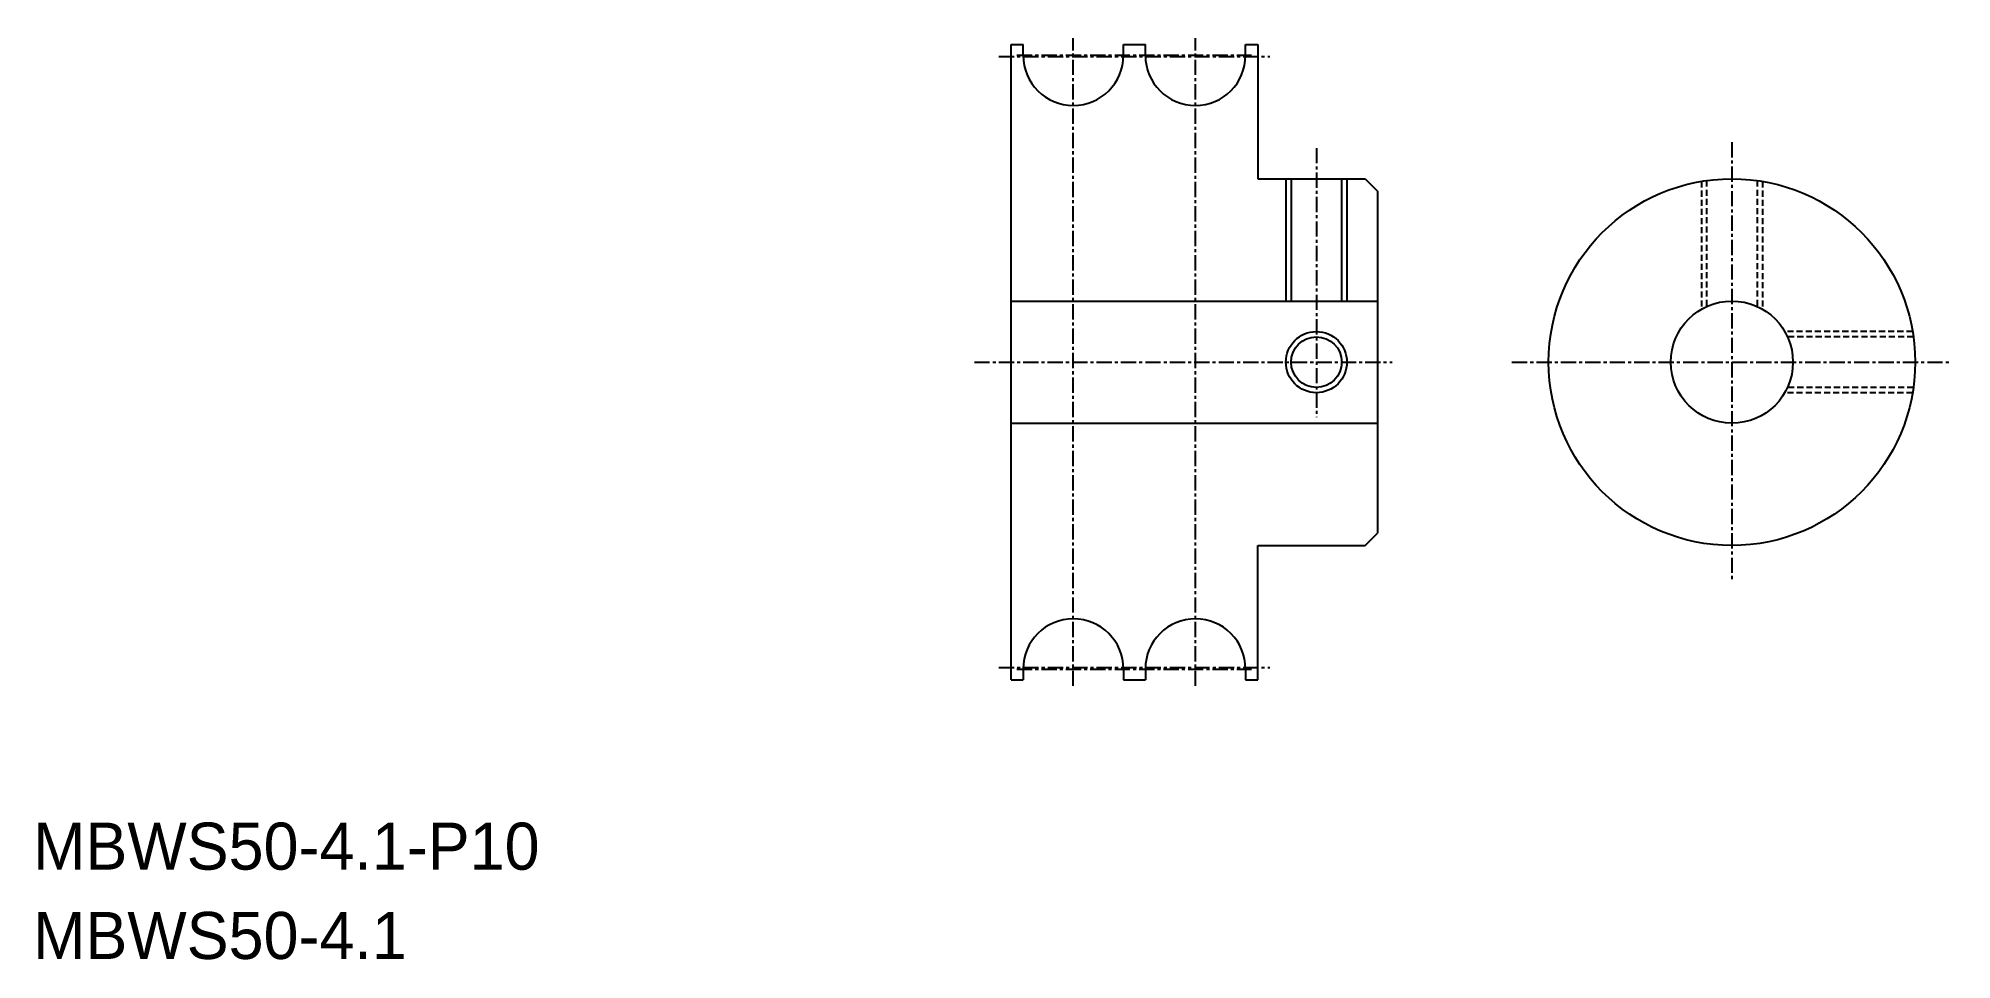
# Model space of a CAD drawing. Extents: x -31 to 125, y -21 to 54.
import ezdxf

# ---------------------------------------------------------------- set-up
doc = ezdxf.new("R2010")
doc.units = 0
doc.linetypes.add('CENTER', pattern=[2, 1.25, -0.25, 0.25, -0.25])
doc.linetypes.add('DASHED', pattern=[0.75, 0.5, -0.25])
doc.layers.get('0').update_dxf_attribs({"linetype": 'CONTINUOUS'})
doc.layers.add('CENTER', color=1, linetype='CENTER')

msp = doc.modelspace()

# ---------------------------------------------------------------- linework, layer by layer
at = {"color": 7, "linetype": 'CONTINUOUS'}
for p, q in [((48.32, 1.73), (48.32, 53.73)), ((48.32, 53.73), (49.32, 53.73)), ((49.32, 52.83), (49.32, 53.73)), ((57.52, 52.83), (57.52, 53.73)), ((57.52, 53.73), (59.32, 53.73)), ((59.32, 52.83), (59.32, 53.73)), ((67.52, 53.73), (68.52, 53.73)), ((67.52, 52.83), (67.52, 53.73)), ((68.52, 53.73), (68.52, 42.73)), ((68.52, 42.73), (77.32, 42.73)), ((71.25, 42.73), (71.25, 32.73)), ((75.38, 42.73), (75.38, 32.73)), ((77.32, 42.73), (78.32, 41.73)), ((78.32, 41.73), (78.32, 13.73)), ((48.32, 32.73), (78.32, 32.73)), ((48.32, 22.73), (78.32, 22.73)), ((68.52, 12.73), (77.32, 12.73)), ((68.52, 1.73), (68.52, 12.73)), ((77.32, 12.73), (78.32, 13.73)), ((48.32, 1.73), (49.32, 1.73)), ((49.32, 2.63), (49.32, 1.73)), ((57.52, 2.63), (57.52, 1.73)), ((57.52, 1.73), (59.32, 1.73)), ((59.32, 2.63), (59.32, 1.73)), ((67.52, 2.63), (67.52, 1.73)), ((67.52, 1.73), (68.52, 1.73))]:
    msp.add_line(p, q, dxfattribs=at)
at = {"color": 3, "linetype": 'CONTINUOUS'}
for p, q in [((70.82, 42.73), (70.82, 32.73)), ((75.82, 42.73), (75.82, 32.73))]:
    msp.add_line(p, q, dxfattribs=at)
at = {"color": 3, "linetype": 'DASHED'}
for p, q in [((104.83, 42.52), (104.83, 32.06)), ((105.26, 42.59), (105.26, 32.28)), ((109.39, 42.59), (109.39, 32.28)), ((109.83, 42.52), (109.83, 32.06)), ((122.12, 30.23), (111.66, 30.23)), ((122.18, 29.8), (111.88, 29.8)), ((122.12, 25.23), (111.66, 25.23)), ((122.18, 25.66), (111.88, 25.66))]:
    msp.add_line(p, q, dxfattribs=at)
at = {"color": 7, "linetype": 'CONTINUOUS'}
for centre, radius in [((107.33, 27.73), 15), ((107.33, 27.73), 5), ((73.32, 27.73), 2.07)]:
    msp.add_circle(centre, radius, dxfattribs=at)
at = {"color": 3, "linetype": 'CONTINUOUS'}
msp.add_circle((73.32, 27.73), 2.5, dxfattribs=at)
at = {"color": 7, "linetype": 'CONTINUOUS'}
for centre, start, end in [((53.42, 52.83), 180, 360), ((63.42, 52.83), 180, 360), ((53.42, 2.63), 0, 180), ((63.42, 2.63), 0, 180)]:
    msp.add_arc(centre, 4.1, start, end, dxfattribs=at)
at = {"layer": 'CENTER', "color": 1, "linetype": 'CENTER'}
for p, q in [((53.42, 1.23), (53.42, 54.23)), ((63.42, 1.23), (63.42, 54.23)), ((47.33, 52.73), (69.5, 52.73)), ((48.81, 52.85), (68.02, 52.85)), ((107.33, 45.73), (107.33, 9.73)), ((73.32, 45.25), (73.32, 23.23)), ((45.32, 27.73), (79.53, 27.73)), ((89.33, 27.73), (125.33, 27.73)), ((47.33, 2.73), (69.5, 2.73)), ((48.81, 2.61), (68.02, 2.61))]:
    msp.add_line(p, q, dxfattribs=at)

# ---------------------------------------------------------------- texts
at = {"color": 7, "linetype": 'CONTINUOUS'}
for s, height, p in [('MBWS50-4.1-P10', 3.8472, (-31.73, -13.8)), ('MBWS50-4.1', 3.847, (-31.73, -21.11))]:
    msp.add_text(s, height=height, dxfattribs=at).set_placement(p)

doc.saveas('drawing.dxf')
